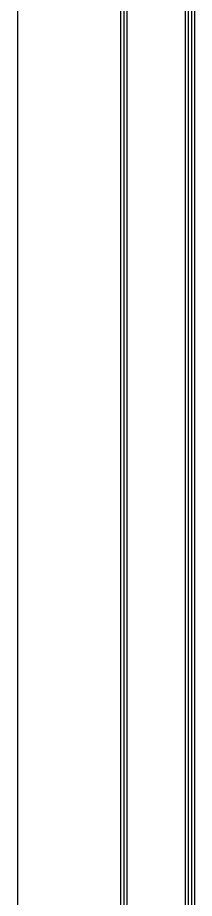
# Model space of a CAD drawing. Header units: millimetres. Extents: x 2519235 to 7246330, y 25937 to 201821.
# Drawn here: x 2752294 to 2752594, y 74036 to 75528 of the extents above; entities that cross this region are included whole.
import ezdxf

# ---------------------------------------------------------------- set-up
doc = ezdxf.new("R2010")
doc.units = ezdxf.units.MM
doc.layers.add('_LOUVER-SB', color=7, linetype='Continuous')
doc.layers.add('Xref-PLAN-106.940$0$_Beam', color=7, linetype='Continuous')

# ---------------------------------------------------------------- blocks, each defined once
blk = doc.blocks.new('Xref-PLAN-106.940')
at = {"layer": 'Xref-PLAN-106.940$0$_Beam', "color": 7}
for p, q in [((153369.2, 15158.4), (153369.2, 6933.4)), ((153669.2, 15158.4), (153669.2, 6933.4))]:
    blk.add_line(p, q, dxfattribs=at)
blk = doc.blocks.new('*U367')
at = {"color": 7}
for p, q in [((250, -25), (-4975, -25)), ((-4975, -30.1), (250, -30.1)), ((-4975, -35.4), (250, -35.4)), ((-4975, -134.5), (250, -134.5)), ((-4975, -139.6), (250, -139.6)), ((-4975, -144.9), (250, -144.9))]:
    blk.add_line(p, q, dxfattribs=at)
blk = doc.blocks.new('W-1-PP17-ENT1_REV03_20260817-115107_UPPER_ROOF_EXPL')
at = {"color": 7}
blk.add_blockref('Xref-PLAN-106.940', (-135619.3, -23258.4), dxfattribs=at)
at = {"layer": '_LOUVER-SB', "color": 7, "xscale": -1.000000000000002, "rotation": 90}
blk.add_blockref('*U367', (17899.8, -16025), dxfattribs=at)

msp = doc.modelspace()

# ---------------------------------------------------------------- block references
at = {"color": 7}
msp.add_blockref('W-1-PP17-ENT1_REV03_20260817-115107_UPPER_ROOF_EXPL', (2734544.161, 87563.69), dxfattribs=at)

doc.saveas('drawing.dxf')
